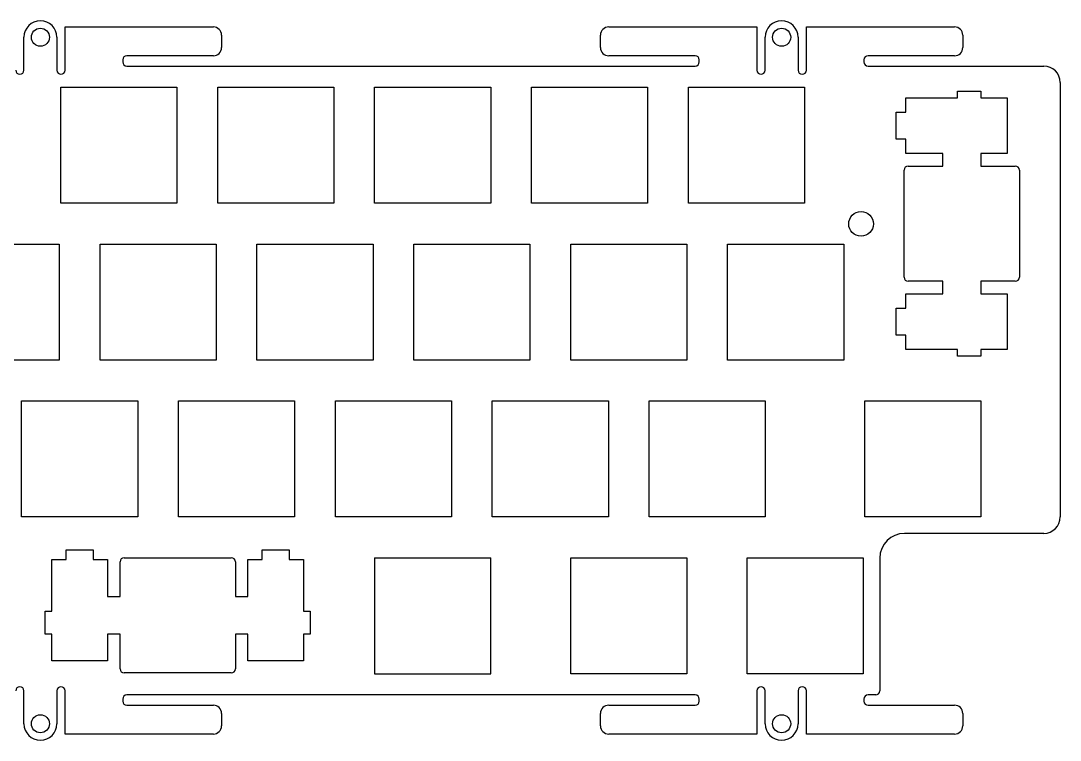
# Model space of a CAD drawing. Header units: millimetres. Extents: x -120 to 128, y 15 to 103.
# Drawn here: x 1.9 to 128.1, y 15.3 to 102.7 of the extents above; entities that cross this region are included whole.
import ezdxf

# ---------------------------------------------------------------- set-up
doc = ezdxf.new("R2010")
doc.units = ezdxf.units.MM
for name, color, linetype in [('Shape10720', 7, 'CONTINUOUS'), ('Shape12751', 7, 'CONTINUOUS'), ('Shape5791', 7, 'CONTINUOUS'), ('Shape5792', 7, 'CONTINUOUS'), ('Shape5794', 7, 'CONTINUOUS'), ('Shape5795', 7, 'CONTINUOUS'), ('Shape5797', 7, 'CONTINUOUS'), ('Shape5798', 7, 'CONTINUOUS'), ('Shape5799', 7, 'CONTINUOUS'), ('Shape5800', 7, 'CONTINUOUS'), ('Shape5801', 7, 'CONTINUOUS'), ('Shape5802', 7, 'CONTINUOUS'), ('Shape5803', 7, 'CONTINUOUS'), ('Shape5804', 7, 'CONTINUOUS'), ('Shape5805', 7, 'CONTINUOUS'), ('Shape5806', 7, 'CONTINUOUS'), ('Shape5807', 7, 'CONTINUOUS'), ('Shape5808', 7, 'CONTINUOUS'), ('Shape5809', 7, 'CONTINUOUS'), ('Shape5810', 7, 'CONTINUOUS'), ('Shape5811', 7, 'CONTINUOUS'), ('Shape5812', 7, 'CONTINUOUS'), ('Shape5813', 7, 'CONTINUOUS'), ('Shape5814', 7, 'CONTINUOUS'), ('Shape5815', 7, 'CONTINUOUS'), ('Shape5816', 7, 'CONTINUOUS'), ('Shape5817', 7, 'CONTINUOUS'), ('Shape5818', 7, 'CONTINUOUS'), ('Shape5819', 7, 'CONTINUOUS'), ('Shape5820', 7, 'CONTINUOUS'), ('Shape5821', 7, 'CONTINUOUS'), ('Shape5822', 7, 'CONTINUOUS'), ('Shape5823', 7, 'CONTINUOUS'), ('Shape5824', 7, 'CONTINUOUS'), ('Shape5825', 7, 'CONTINUOUS'), ('Shape5826', 7, 'CONTINUOUS'), ('Shape5827', 7, 'CONTINUOUS'), ('Shape5828', 7, 'CONTINUOUS'), ('Shape5829', 7, 'CONTINUOUS'), ('Shape5830', 7, 'CONTINUOUS'), ('Shape5831', 7, 'CONTINUOUS'), ('Shape5832', 7, 'CONTINUOUS'), ('Shape5833', 7, 'CONTINUOUS'), ('Shape5834', 7, 'CONTINUOUS'), ('Shape5835', 7, 'CONTINUOUS'), ('Shape5911', 7, 'CONTINUOUS'), ('Shape5912', 7, 'CONTINUOUS'), ('Shape5913', 7, 'CONTINUOUS'), ('Shape5914', 7, 'CONTINUOUS'), ('Shape5915', 7, 'CONTINUOUS'), ('Shape5916', 7, 'CONTINUOUS'), ('Shape5917', 7, 'CONTINUOUS'), ('Shape5918', 7, 'CONTINUOUS'), ('Shape5919', 7, 'CONTINUOUS'), ('Shape5920', 7, 'CONTINUOUS'), ('Shape5921', 7, 'CONTINUOUS'), ('Shape5922', 7, 'CONTINUOUS'), ('Shape5923', 7, 'CONTINUOUS'), ('Shape5924', 7, 'CONTINUOUS'), ('Shape5925', 7, 'CONTINUOUS'), ('Shape5926', 7, 'CONTINUOUS'), ('Shape5927', 7, 'CONTINUOUS'), ('Shape5928', 7, 'CONTINUOUS'), ('Shape5929', 7, 'CONTINUOUS'), ('Shape5930', 7, 'CONTINUOUS'), ('Shape5931', 7, 'CONTINUOUS'), ('Shape5932', 7, 'CONTINUOUS'), ('Shape5933', 7, 'CONTINUOUS'), ('Shape5934', 7, 'CONTINUOUS'), ('Shape5935', 7, 'CONTINUOUS'), ('Shape5936', 7, 'CONTINUOUS'), ('Shape5937', 7, 'CONTINUOUS'), ('Shape5938', 7, 'CONTINUOUS'), ('Shape5939', 7, 'CONTINUOUS'), ('Shape5940', 7, 'CONTINUOUS'), ('Shape5941', 7, 'CONTINUOUS'), ('Shape5942', 7, 'CONTINUOUS'), ('Shape5943', 7, 'CONTINUOUS'), ('Shape5944', 7, 'CONTINUOUS'), ('Shape5945', 7, 'CONTINUOUS'), ('Shape5946', 7, 'CONTINUOUS'), ('Shape5947', 7, 'CONTINUOUS'), ('Shape5948', 7, 'CONTINUOUS'), ('Shape5949', 7, 'CONTINUOUS'), ('Shape5950', 7, 'CONTINUOUS'), ('Shape5951', 7, 'CONTINUOUS'), ('Shape5952', 7, 'CONTINUOUS'), ('Shape5953', 7, 'CONTINUOUS'), ('Shape5954', 7, 'CONTINUOUS'), ('Shape5955', 7, 'CONTINUOUS'), ('Shape5956', 7, 'CONTINUOUS'), ('Shape5961', 7, 'CONTINUOUS'), ('Shape5962', 7, 'CONTINUOUS'), ('Shape5963', 7, 'CONTINUOUS'), ('Shape5967', 7, 'CONTINUOUS'), ('Shape5968', 7, 'CONTINUOUS'), ('Shape5969', 7, 'CONTINUOUS'), ('Shape5970', 7, 'CONTINUOUS'), ('Shape5971', 7, 'CONTINUOUS'), ('Shape5972', 7, 'CONTINUOUS'), ('Shape5973', 7, 'CONTINUOUS'), ('Shape5974', 7, 'CONTINUOUS'), ('Shape5991', 7, 'CONTINUOUS'), ('Shape5992', 7, 'CONTINUOUS'), ('Shape5993', 7, 'CONTINUOUS'), ('Shape5994', 7, 'CONTINUOUS'), ('Shape5995', 7, 'CONTINUOUS'), ('Shape5996', 7, 'CONTINUOUS'), ('Shape5997', 7, 'CONTINUOUS'), ('Shape5998', 7, 'CONTINUOUS'), ('Shape5999', 7, 'CONTINUOUS'), ('Shape6000', 7, 'CONTINUOUS'), ('Shape6001', 7, 'CONTINUOUS'), ('Shape6002', 7, 'CONTINUOUS'), ('Shape6003', 7, 'CONTINUOUS'), ('Shape6004', 7, 'CONTINUOUS'), ('Shape6005', 7, 'CONTINUOUS'), ('Shape6006', 7, 'CONTINUOUS'), ('Shape6007', 7, 'CONTINUOUS'), ('Shape6008', 7, 'CONTINUOUS'), ('Shape6009', 7, 'CONTINUOUS'), ('Shape6010', 7, 'CONTINUOUS'), ('Shape6011', 7, 'CONTINUOUS'), ('Shape6012', 7, 'CONTINUOUS'), ('Shape6013', 7, 'CONTINUOUS'), ('Shape6014', 7, 'CONTINUOUS'), ('Shape6015', 7, 'CONTINUOUS'), ('Shape6016', 7, 'CONTINUOUS'), ('Shape6017', 7, 'CONTINUOUS'), ('Shape6018', 7, 'CONTINUOUS'), ('Shape6019', 7, 'CONTINUOUS'), ('Shape6020', 7, 'CONTINUOUS'), ('Shape6021', 7, 'CONTINUOUS'), ('Shape6022', 7, 'CONTINUOUS'), ('Shape6023', 7, 'CONTINUOUS'), ('Shape6024', 7, 'CONTINUOUS'), ('Shape6025', 7, 'CONTINUOUS'), ('Shape6026', 7, 'CONTINUOUS'), ('Shape6027', 7, 'CONTINUOUS'), ('Shape6028', 7, 'CONTINUOUS'), ('Shape6029', 7, 'CONTINUOUS'), ('Shape6030', 7, 'CONTINUOUS'), ('Shape6032', 7, 'CONTINUOUS'), ('Shape6297', 7, 'CONTINUOUS'), ('Shape6298', 7, 'CONTINUOUS'), ('Shape6299', 7, 'CONTINUOUS'), ('Shape6300', 7, 'CONTINUOUS'), ('Shape6301', 7, 'CONTINUOUS'), ('Shape6302', 7, 'CONTINUOUS'), ('Shape6303', 7, 'CONTINUOUS'), ('Shape6304', 7, 'CONTINUOUS'), ('Shape6305', 7, 'CONTINUOUS'), ('Shape6306', 7, 'CONTINUOUS'), ('Shape6307', 7, 'CONTINUOUS'), ('Shape6308', 7, 'CONTINUOUS'), ('Shape6309', 7, 'CONTINUOUS'), ('Shape6310', 7, 'CONTINUOUS'), ('Shape6311', 7, 'CONTINUOUS'), ('Shape6312', 7, 'CONTINUOUS'), ('Shape6313', 7, 'CONTINUOUS'), ('Shape6314', 7, 'CONTINUOUS'), ('Shape6315', 7, 'CONTINUOUS'), ('Shape6316', 7, 'CONTINUOUS'), ('Shape6318', 7, 'CONTINUOUS'), ('Shape6319', 7, 'CONTINUOUS'), ('Shape6320', 7, 'CONTINUOUS'), ('Shape6353', 7, 'CONTINUOUS'), ('Shape6354', 7, 'CONTINUOUS'), ('Shape6355', 7, 'CONTINUOUS'), ('Shape6356', 7, 'CONTINUOUS'), ('Shape6357', 7, 'CONTINUOUS'), ('Shape6358', 7, 'CONTINUOUS'), ('Shape6359', 7, 'CONTINUOUS'), ('Shape6360', 7, 'CONTINUOUS'), ('Shape6361', 7, 'CONTINUOUS'), ('Shape6362', 7, 'CONTINUOUS'), ('Shape6363', 7, 'CONTINUOUS'), ('Shape6364', 7, 'CONTINUOUS'), ('Shape6365', 7, 'CONTINUOUS'), ('Shape6366', 7, 'CONTINUOUS'), ('Shape6367', 7, 'CONTINUOUS'), ('Shape6368', 7, 'CONTINUOUS'), ('Shape6369', 7, 'CONTINUOUS'), ('Shape6370', 7, 'CONTINUOUS'), ('Shape6371', 7, 'CONTINUOUS'), ('Shape6372', 7, 'CONTINUOUS'), ('Shape6389', 7, 'CONTINUOUS'), ('Shape6390', 7, 'CONTINUOUS'), ('Shape6391', 7, 'CONTINUOUS'), ('Shape6392', 7, 'CONTINUOUS'), ('Shape6393', 7, 'CONTINUOUS'), ('Shape6394', 7, 'CONTINUOUS'), ('Shape6395', 7, 'CONTINUOUS'), ('Shape6396', 7, 'CONTINUOUS'), ('Shape6397', 7, 'CONTINUOUS'), ('Shape6398', 7, 'CONTINUOUS'), ('Shape6399', 7, 'CONTINUOUS'), ('Shape6400', 7, 'CONTINUOUS'), ('Shape6401', 7, 'CONTINUOUS'), ('Shape6402', 7, 'CONTINUOUS'), ('Shape6403', 7, 'CONTINUOUS'), ('Shape6404', 7, 'CONTINUOUS'), ('Shape6405', 7, 'CONTINUOUS'), ('Shape6406', 7, 'CONTINUOUS'), ('Shape6407', 7, 'CONTINUOUS'), ('Shape6408', 7, 'CONTINUOUS'), ('Shape6409', 7, 'CONTINUOUS'), ('Shape6410', 7, 'CONTINUOUS'), ('Shape6411', 7, 'CONTINUOUS'), ('Shape6412', 7, 'CONTINUOUS'), ('Shape6457', 7, 'CONTINUOUS'), ('Shape6458', 7, 'CONTINUOUS'), ('Shape6459', 7, 'CONTINUOUS'), ('Shape6460', 7, 'CONTINUOUS'), ('Shape6461', 7, 'CONTINUOUS'), ('Shape6462', 7, 'CONTINUOUS'), ('Shape6463', 7, 'CONTINUOUS'), ('Shape6464', 7, 'CONTINUOUS'), ('Shape6465', 7, 'CONTINUOUS'), ('Shape6466', 7, 'CONTINUOUS'), ('Shape6467', 7, 'CONTINUOUS'), ('Shape6468', 7, 'CONTINUOUS'), ('Shape6469', 7, 'CONTINUOUS'), ('Shape6470', 7, 'CONTINUOUS'), ('Shape6471', 7, 'CONTINUOUS'), ('Shape6472', 7, 'CONTINUOUS'), ('Shape6473', 7, 'CONTINUOUS'), ('Shape6474', 7, 'CONTINUOUS'), ('Shape6475', 7, 'CONTINUOUS'), ('Shape6476', 7, 'CONTINUOUS'), ('Shape6477', 7, 'CONTINUOUS'), ('Shape6478', 7, 'CONTINUOUS'), ('Shape6479', 7, 'CONTINUOUS'), ('Shape6480', 7, 'CONTINUOUS'), ('Shape6481', 7, 'CONTINUOUS'), ('Shape6482', 7, 'CONTINUOUS'), ('Shape6483', 7, 'CONTINUOUS'), ('Shape6484', 7, 'CONTINUOUS'), ('Shape6485', 7, 'CONTINUOUS'), ('Shape6486', 7, 'CONTINUOUS'), ('Shape6487', 7, 'CONTINUOUS'), ('Shape6488', 7, 'CONTINUOUS'), ('Shape6489', 7, 'CONTINUOUS'), ('Shape6490', 7, 'CONTINUOUS'), ('Shape6491', 7, 'CONTINUOUS'), ('Shape6492', 7, 'CONTINUOUS'), ('Shape6493', 7, 'CONTINUOUS'), ('Shape6494', 7, 'CONTINUOUS'), ('Shape6495', 7, 'CONTINUOUS')]:
    doc.layers.add(name, color=color, linetype=linetype)

msp = doc.modelspace()

# ---------------------------------------------------------------- linework, layer by layer
at = {"layer": 'Shape10720'}
msp.add_line((115.69, 94.1843), (118.491, 94.1843), dxfattribs=at)
at = {"layer": 'Shape12751'}
msp.add_circle((103.966, 78.0585), 1.5, dxfattribs=at)
at = {"layer": 'Shape5791'}
msp.add_circle((94.3212, 100.733), 1.1, dxfattribs=at)
at = {"layer": 'Shape5792'}
msp.add_circle((4.3212, 100.733), 1.1, dxfattribs=at)
at = {"layer": 'Shape5794'}
msp.add_circle((94.3212, 17.3349), 1.1, dxfattribs=at)
at = {"layer": 'Shape5795'}
msp.add_circle((4.3212, 17.3349), 1.1, dxfattribs=at)
at = {"layer": 'Shape5797'}
msp.add_line((105.74, 20.834), (104.821, 20.834), dxfattribs=at)
at = {"layer": 'Shape5798'}
msp.add_arc((104.821, 20.334), 0.5, 90, 180, dxfattribs=at)
at = {"layer": 'Shape5799'}
msp.add_line((104.321, 20.334), (104.321, 20.0849), dxfattribs=at)
at = {"layer": 'Shape5800'}
msp.add_arc((104.821, 20.0849), 0.5, 180, -90, dxfattribs=at)
at = {"layer": 'Shape5801'}
msp.add_line((104.821, 19.5849), (115.321, 19.5849), dxfattribs=at)
at = {"layer": 'Shape5802'}
msp.add_arc((115.321, 18.5849), 1, 0, 90, dxfattribs=at)
at = {"layer": 'Shape5803'}
msp.add_line((116.321, 18.5849), (116.321, 17.0849), dxfattribs=at)
at = {"layer": 'Shape5804'}
msp.add_arc((115.321, 17.0849), 1, -90, 0, dxfattribs=at)
at = {"layer": 'Shape5805'}
msp.add_line((115.321, 16.0849), (97.3212, 16.0849), dxfattribs=at)
at = {"layer": 'Shape5806'}
msp.add_line((97.3212, 16.0849), (97.3212, 21.3349), dxfattribs=at)
at = {"layer": 'Shape5807'}
msp.add_arc((96.8212, 21.3349), 0.5, 0, 180, dxfattribs=at)
at = {"layer": 'Shape5808'}
msp.add_line((96.3212, 21.3349), (96.3212, 17.3349), dxfattribs=at)
at = {"layer": 'Shape5809'}
msp.add_arc((94.3212, 17.3349), 2, 180, 0, dxfattribs=at)
at = {"layer": 'Shape5810'}
msp.add_line((92.3212, 17.3349), (92.3212, 21.3349), dxfattribs=at)
at = {"layer": 'Shape5811'}
msp.add_arc((91.8212, 21.3349), 0.5, 0, 180, dxfattribs=at)
at = {"layer": 'Shape5812'}
msp.add_line((91.3212, 21.3349), (91.3212, 16.0849), dxfattribs=at)
at = {"layer": 'Shape5813'}
msp.add_line((91.3212, 16.0849), (73.3212, 16.0849), dxfattribs=at)
at = {"layer": 'Shape5814'}
msp.add_arc((73.3212, 17.0849), 1, 180, -90, dxfattribs=at)
at = {"layer": 'Shape5815'}
msp.add_line((72.3212, 17.0849), (72.3212, 18.5849), dxfattribs=at)
at = {"layer": 'Shape5816'}
msp.add_arc((73.3212, 18.5849), 1, 90, 180, dxfattribs=at)
at = {"layer": 'Shape5817'}
msp.add_line((73.3212, 19.5849), (83.8212, 19.5849), dxfattribs=at)
at = {"layer": 'Shape5818'}
msp.add_arc((83.8212, 20.0849), 0.5, -90, 0, dxfattribs=at)
at = {"layer": 'Shape5819'}
msp.add_line((84.3212, 20.0849), (84.3212, 20.334), dxfattribs=at)
at = {"layer": 'Shape5820'}
msp.add_arc((83.8212, 20.334), 0.5, 0, 90, dxfattribs=at)
at = {"layer": 'Shape5821'}
msp.add_line((83.8212, 20.834), (14.8212, 20.834), dxfattribs=at)
at = {"layer": 'Shape5822'}
msp.add_arc((14.8212, 20.334), 0.5, 90, 180, dxfattribs=at)
at = {"layer": 'Shape5823'}
msp.add_line((14.3212, 20.334), (14.3212, 20.0849), dxfattribs=at)
at = {"layer": 'Shape5824'}
msp.add_arc((14.8212, 20.0849), 0.5, 180, -90, dxfattribs=at)
at = {"layer": 'Shape5825'}
msp.add_line((14.8212, 19.5849), (25.3212, 19.5849), dxfattribs=at)
at = {"layer": 'Shape5826'}
msp.add_arc((25.3212, 18.5849), 1, 0, 90, dxfattribs=at)
at = {"layer": 'Shape5827'}
msp.add_line((26.3212, 18.5849), (26.3212, 17.0849), dxfattribs=at)
at = {"layer": 'Shape5828'}
msp.add_arc((25.3212, 17.0849), 1, -90, 0, dxfattribs=at)
at = {"layer": 'Shape5829'}
msp.add_line((25.3212, 16.0849), (7.3212, 16.0849), dxfattribs=at)
at = {"layer": 'Shape5830'}
msp.add_line((7.3212, 16.0849), (7.3212, 21.3349), dxfattribs=at)
at = {"layer": 'Shape5831'}
msp.add_arc((6.8212, 21.3349), 0.5, 0, 180, dxfattribs=at)
at = {"layer": 'Shape5832'}
msp.add_line((6.3212, 21.3349), (6.3212, 17.3349), dxfattribs=at)
at = {"layer": 'Shape5833'}
msp.add_arc((4.3212, 17.3349), 2, 180, 0, dxfattribs=at)
at = {"layer": 'Shape5834'}
msp.add_line((2.3212, 17.3349), (2.3212, 21.3349), dxfattribs=at)
at = {"layer": 'Shape5835'}
msp.add_arc((1.8212, 21.3349), 0.5, 0, 180, dxfattribs=at)
at = {"layer": 'Shape5911'}
msp.add_arc((1.8212, 96.7332), 0.5, 180, 0, dxfattribs=at)
at = {"layer": 'Shape5912'}
msp.add_line((2.3212, 96.7332), (2.3212, 100.733), dxfattribs=at)
at = {"layer": 'Shape5913'}
msp.add_arc((4.3212, 100.733), 2, 0, 180, dxfattribs=at)
at = {"layer": 'Shape5914'}
msp.add_line((6.3212, 100.733), (6.3212, 96.7332), dxfattribs=at)
at = {"layer": 'Shape5915'}
msp.add_arc((6.8212, 96.7332), 0.5, 180, 0, dxfattribs=at)
at = {"layer": 'Shape5916'}
msp.add_line((7.3212, 96.7332), (7.3212, 101.983), dxfattribs=at)
at = {"layer": 'Shape5917'}
msp.add_line((7.3212, 101.983), (25.3212, 101.983), dxfattribs=at)
at = {"layer": 'Shape5918'}
msp.add_arc((25.3212, 100.983), 1, 0, 90, dxfattribs=at)
at = {"layer": 'Shape5919'}
msp.add_line((26.3212, 100.983), (26.3212, 99.4831), dxfattribs=at)
at = {"layer": 'Shape5920'}
msp.add_arc((25.3212, 99.4831), 1, -90, 0, dxfattribs=at)
at = {"layer": 'Shape5921'}
msp.add_line((25.3212, 98.4831), (14.8212, 98.4831), dxfattribs=at)
at = {"layer": 'Shape5922'}
msp.add_arc((14.8212, 97.9831), 0.5, 90, 180, dxfattribs=at)
at = {"layer": 'Shape5923'}
msp.add_line((14.3212, 97.9831), (14.3212, 97.734), dxfattribs=at)
at = {"layer": 'Shape5924'}
msp.add_arc((14.8212, 97.734), 0.5, 180, -90, dxfattribs=at)
at = {"layer": 'Shape5925'}
msp.add_line((14.8212, 97.234), (83.8212, 97.234), dxfattribs=at)
at = {"layer": 'Shape5926'}
msp.add_arc((83.8212, 97.734), 0.5, -90, 0, dxfattribs=at)
at = {"layer": 'Shape5927'}
msp.add_line((84.3212, 97.734), (84.3212, 97.9831), dxfattribs=at)
at = {"layer": 'Shape5928'}
msp.add_arc((83.8212, 97.9831), 0.5, 0, 90, dxfattribs=at)
at = {"layer": 'Shape5929'}
msp.add_line((83.8212, 98.4831), (73.3212, 98.4831), dxfattribs=at)
at = {"layer": 'Shape5930'}
msp.add_arc((73.3212, 99.4831), 1, 180, -90, dxfattribs=at)
at = {"layer": 'Shape5931'}
msp.add_line((72.3212, 99.4831), (72.3212, 100.983), dxfattribs=at)
at = {"layer": 'Shape5932'}
msp.add_arc((73.3212, 100.983), 1, 90, 180, dxfattribs=at)
at = {"layer": 'Shape5933'}
msp.add_line((73.3212, 101.983), (91.3212, 101.983), dxfattribs=at)
at = {"layer": 'Shape5934'}
msp.add_line((91.3212, 101.983), (91.3212, 96.7332), dxfattribs=at)
at = {"layer": 'Shape5935'}
msp.add_arc((91.8212, 96.7332), 0.5, 180, 0, dxfattribs=at)
at = {"layer": 'Shape5936'}
msp.add_line((92.3212, 96.7332), (92.3212, 100.733), dxfattribs=at)
at = {"layer": 'Shape5937'}
msp.add_arc((94.3212, 100.733), 2, 0, 180, dxfattribs=at)
at = {"layer": 'Shape5938'}
msp.add_line((96.3212, 100.733), (96.3212, 96.7332), dxfattribs=at)
at = {"layer": 'Shape5939'}
msp.add_arc((96.8212, 96.7332), 0.5, 180, 0, dxfattribs=at)
at = {"layer": 'Shape5940'}
msp.add_line((97.3212, 96.7332), (97.3212, 101.983), dxfattribs=at)
at = {"layer": 'Shape5941'}
msp.add_line((97.3212, 101.983), (115.321, 101.983), dxfattribs=at)
at = {"layer": 'Shape5942'}
msp.add_arc((115.321, 100.983), 1, 0, 90, dxfattribs=at)
at = {"layer": 'Shape5943'}
msp.add_line((116.321, 100.983), (116.321, 99.4831), dxfattribs=at)
at = {"layer": 'Shape5944'}
msp.add_arc((115.321, 99.4831), 1, -90, 0, dxfattribs=at)
at = {"layer": 'Shape5945'}
msp.add_line((115.321, 98.4831), (104.821, 98.4831), dxfattribs=at)
at = {"layer": 'Shape5946'}
msp.add_arc((104.821, 97.9831), 0.5, 90, 180, dxfattribs=at)
at = {"layer": 'Shape5947'}
msp.add_line((104.321, 97.9831), (104.321, 97.734), dxfattribs=at)
at = {"layer": 'Shape5948'}
msp.add_arc((104.821, 97.734), 0.5, 180, -90, dxfattribs=at)
at = {"layer": 'Shape5949'}
msp.add_line((104.821, 97.234), (126.146, 97.234), dxfattribs=at)
at = {"layer": 'Shape5950'}
msp.add_arc((126.146, 95.234), 2, 0, 90, dxfattribs=at)
at = {"layer": 'Shape5951'}
msp.add_line((128.146, 95.234), (128.146, 42.459), dxfattribs=at)
at = {"layer": 'Shape5952'}
msp.add_arc((126.146, 42.459), 2, -90, 0, dxfattribs=at)
at = {"layer": 'Shape5953'}
msp.add_line((126.146, 40.459), (109.24, 40.459), dxfattribs=at)
at = {"layer": 'Shape5954'}
msp.add_arc((109.24, 37.459), 3, 90, 180, dxfattribs=at)
at = {"layer": 'Shape5955'}
msp.add_line((106.24, 37.459), (106.24, 21.334), dxfattribs=at)
at = {"layer": 'Shape5956'}
msp.add_arc((105.74, 21.334), 0.5, -90, 0, dxfattribs=at)
at = {"layer": 'Shape5961'}
msp.add_line((44.8962, 37.509), (44.8962, 23.409), dxfattribs=at)
at = {"layer": 'Shape5962'}
msp.add_line((44.8962, 23.409), (58.9962, 23.409), dxfattribs=at)
at = {"layer": 'Shape5963'}
msp.add_line((58.9962, 23.409), (58.9962, 37.509), dxfattribs=at)
at = {"layer": 'Shape5967'}
msp.add_line((90.1402, 37.509), (104.24, 37.509), dxfattribs=at)
at = {"layer": 'Shape5968'}
msp.add_line((104.24, 37.509), (104.24, 23.409), dxfattribs=at)
at = {"layer": 'Shape5969'}
msp.add_line((104.24, 23.409), (90.1402, 23.409), dxfattribs=at)
at = {"layer": 'Shape5970'}
msp.add_line((90.1402, 23.409), (90.1402, 37.509), dxfattribs=at)
at = {"layer": 'Shape5971'}
msp.add_line((68.7092, 23.409), (68.7092, 37.509), dxfattribs=at)
at = {"layer": 'Shape5972'}
msp.add_line((68.7092, 37.509), (82.8082, 37.509), dxfattribs=at)
at = {"layer": 'Shape5973'}
msp.add_line((82.8082, 37.509), (82.8082, 23.409), dxfattribs=at)
at = {"layer": 'Shape5974'}
msp.add_line((82.8082, 23.409), (68.7092, 23.409), dxfattribs=at)
at = {"layer": 'Shape5991'}
msp.add_line((13.9905, 24.0096), (13.9905, 28.2087), dxfattribs=at)
at = {"layer": 'Shape5992'}
msp.add_arc((14.4905, 24.0096), 0.5, 180, -90, dxfattribs=at)
at = {"layer": 'Shape5993'}
msp.add_line((13.9905, 28.2087), (12.4651, 28.2087), dxfattribs=at)
at = {"layer": 'Shape5994'}
msp.add_line((12.4651, 28.2087), (12.4651, 24.9799), dxfattribs=at)
at = {"layer": 'Shape5995'}
msp.add_line((12.4651, 24.9799), (5.7154, 24.9799), dxfattribs=at)
at = {"layer": 'Shape5996'}
msp.add_line((5.7154, 24.9799), (5.7154, 28.2087), dxfattribs=at)
at = {"layer": 'Shape5997'}
msp.add_line((5.7154, 28.2087), (4.8899, 28.2087), dxfattribs=at)
at = {"layer": 'Shape5998'}
msp.add_line((4.8899, 28.2087), (4.8899, 31.0088), dxfattribs=at)
at = {"layer": 'Shape5999'}
msp.add_line((4.8899, 31.0088), (5.7154, 31.0088), dxfattribs=at)
at = {"layer": 'Shape6000'}
msp.add_line((5.7154, 31.0088), (5.7154, 37.2789), dxfattribs=at)
at = {"layer": 'Shape6001'}
msp.add_line((5.7154, 37.2789), (7.4405, 37.2789), dxfattribs=at)
at = {"layer": 'Shape6002'}
msp.add_line((7.4405, 37.2789), (7.4405, 38.4792), dxfattribs=at)
at = {"layer": 'Shape6003'}
msp.add_line((7.4405, 38.4792), (10.7396, 38.4792), dxfattribs=at)
at = {"layer": 'Shape6004'}
msp.add_line((10.7396, 38.4792), (10.7396, 37.2789), dxfattribs=at)
at = {"layer": 'Shape6005'}
msp.add_line((10.7396, 37.2789), (12.4651, 37.2789), dxfattribs=at)
at = {"layer": 'Shape6006'}
msp.add_line((12.4651, 37.2789), (12.4651, 32.8099), dxfattribs=at)
at = {"layer": 'Shape6007'}
msp.add_line((12.4651, 32.8099), (13.9905, 32.8099), dxfattribs=at)
at = {"layer": 'Shape6008'}
msp.add_line((13.9905, 32.8099), (13.9905, 37.009), dxfattribs=at)
at = {"layer": 'Shape6009'}
msp.add_line((14.4905, 37.509), (27.4898, 37.509), dxfattribs=at)
at = {"layer": 'Shape6010'}
msp.add_arc((14.4905, 37.009), 0.5, 90, 180, dxfattribs=at)
at = {"layer": 'Shape6011'}
msp.add_line((27.9898, 37.009), (27.9898, 32.8099), dxfattribs=at)
at = {"layer": 'Shape6012'}
msp.add_arc((27.4898, 37.009), 0.5, 0, 90, dxfattribs=at)
at = {"layer": 'Shape6013'}
msp.add_line((27.9898, 32.8099), (29.5155, 32.8099), dxfattribs=at)
at = {"layer": 'Shape6014'}
msp.add_line((29.5155, 32.8099), (29.5155, 37.2789), dxfattribs=at)
at = {"layer": 'Shape6015'}
msp.add_line((29.5155, 37.2789), (31.2392, 37.2789), dxfattribs=at)
at = {"layer": 'Shape6016'}
msp.add_line((31.2392, 37.2789), (31.2392, 38.4792), dxfattribs=at)
at = {"layer": 'Shape6017'}
msp.add_line((31.2392, 38.4792), (34.5398, 38.4792), dxfattribs=at)
at = {"layer": 'Shape6018'}
msp.add_line((34.5398, 38.4792), (34.5398, 37.2789), dxfattribs=at)
at = {"layer": 'Shape6019'}
msp.add_line((34.5398, 37.2789), (36.2649, 37.2789), dxfattribs=at)
at = {"layer": 'Shape6020'}
msp.add_line((36.2649, 37.2789), (36.2649, 31.0088), dxfattribs=at)
at = {"layer": 'Shape6021'}
msp.add_line((36.2649, 31.0088), (37.0904, 31.0088), dxfattribs=at)
at = {"layer": 'Shape6022'}
msp.add_line((37.0904, 31.0088), (37.0904, 28.2087), dxfattribs=at)
at = {"layer": 'Shape6023'}
msp.add_line((37.0904, 28.2087), (36.2649, 28.2087), dxfattribs=at)
at = {"layer": 'Shape6024'}
msp.add_line((36.2649, 28.2087), (36.2649, 24.9799), dxfattribs=at)
at = {"layer": 'Shape6025'}
msp.add_line((36.2649, 24.9799), (29.5155, 24.9799), dxfattribs=at)
at = {"layer": 'Shape6026'}
msp.add_line((29.5155, 24.9799), (29.5155, 28.2087), dxfattribs=at)
at = {"layer": 'Shape6027'}
msp.add_line((29.5155, 28.2087), (27.9898, 28.2087), dxfattribs=at)
at = {"layer": 'Shape6028'}
msp.add_line((27.9898, 28.2087), (27.9898, 24.0096), dxfattribs=at)
at = {"layer": 'Shape6029'}
msp.add_arc((27.4898, 24.0096), 0.5, -90, 0, dxfattribs=at)
at = {"layer": 'Shape6030'}
msp.add_line((27.4898, 23.5096), (14.4905, 23.5096), dxfattribs=at)
at = {"layer": 'Shape6032'}
msp.add_line((44.8962, 37.509), (58.9962, 37.509), dxfattribs=at)
at = {"layer": 'Shape6297'}
msp.add_line((101.858, 75.609), (101.858, 61.509), dxfattribs=at)
at = {"layer": 'Shape6298'}
msp.add_line((101.858, 61.509), (87.7582, 61.509), dxfattribs=at)
at = {"layer": 'Shape6299'}
msp.add_line((87.7582, 61.509), (87.7582, 75.609), dxfattribs=at)
at = {"layer": 'Shape6300'}
msp.add_line((87.7582, 75.609), (101.858, 75.609), dxfattribs=at)
at = {"layer": 'Shape6301'}
msp.add_line((68.7092, 75.609), (82.8082, 75.609), dxfattribs=at)
at = {"layer": 'Shape6302'}
msp.add_line((82.8082, 75.609), (82.8082, 61.509), dxfattribs=at)
at = {"layer": 'Shape6303'}
msp.add_line((82.8082, 61.509), (68.7092, 61.509), dxfattribs=at)
at = {"layer": 'Shape6304'}
msp.add_line((68.7092, 61.509), (68.7092, 75.609), dxfattribs=at)
at = {"layer": 'Shape6305'}
msp.add_line((49.6582, 61.509), (49.6582, 75.609), dxfattribs=at)
at = {"layer": 'Shape6306'}
msp.add_line((49.6582, 75.609), (63.7582, 75.609), dxfattribs=at)
at = {"layer": 'Shape6307'}
msp.add_line((63.7582, 75.609), (63.7582, 61.509), dxfattribs=at)
at = {"layer": 'Shape6308'}
msp.add_line((63.7582, 61.509), (49.6582, 61.509), dxfattribs=at)
at = {"layer": 'Shape6309'}
msp.add_line((30.6092, 75.609), (44.7092, 75.609), dxfattribs=at)
at = {"layer": 'Shape6310'}
msp.add_line((44.7092, 75.609), (44.7092, 61.509), dxfattribs=at)
at = {"layer": 'Shape6311'}
msp.add_line((44.7092, 61.509), (30.6092, 61.509), dxfattribs=at)
at = {"layer": 'Shape6312'}
msp.add_line((30.6092, 61.509), (30.6092, 75.609), dxfattribs=at)
at = {"layer": 'Shape6313'}
msp.add_line((11.5582, 61.509), (11.5582, 75.609), dxfattribs=at)
at = {"layer": 'Shape6314'}
msp.add_line((11.5582, 75.609), (25.6582, 75.609), dxfattribs=at)
at = {"layer": 'Shape6315'}
msp.add_line((25.6582, 75.609), (25.6582, 61.509), dxfattribs=at)
at = {"layer": 'Shape6316'}
msp.add_line((25.6582, 61.509), (11.5582, 61.509), dxfattribs=at)
at = {"layer": 'Shape6318'}
msp.add_line((-7.4918, 75.609), (6.6092, 75.609), dxfattribs=at)
at = {"layer": 'Shape6319'}
msp.add_line((6.6092, 75.609), (6.6092, 61.509), dxfattribs=at)
at = {"layer": 'Shape6320'}
msp.add_line((6.6092, 61.509), (-7.4918, 61.509), dxfattribs=at)
at = {"layer": 'Shape6353'}
msp.add_line((6.7962, 94.659), (20.8962, 94.659), dxfattribs=at)
at = {"layer": 'Shape6354'}
msp.add_line((20.8962, 94.659), (20.8962, 80.559), dxfattribs=at)
at = {"layer": 'Shape6355'}
msp.add_line((20.8962, 80.559), (6.7962, 80.559), dxfattribs=at)
at = {"layer": 'Shape6356'}
msp.add_line((6.7962, 80.559), (6.7962, 94.659), dxfattribs=at)
at = {"layer": 'Shape6357'}
msp.add_line((25.8462, 94.659), (39.9462, 94.659), dxfattribs=at)
at = {"layer": 'Shape6358'}
msp.add_line((39.9462, 94.659), (39.9462, 80.559), dxfattribs=at)
at = {"layer": 'Shape6359'}
msp.add_line((39.9462, 80.559), (25.8462, 80.559), dxfattribs=at)
at = {"layer": 'Shape6360'}
msp.add_line((25.8462, 80.559), (25.8462, 94.659), dxfattribs=at)
at = {"layer": 'Shape6361'}
msp.add_line((44.8962, 94.659), (58.9962, 94.659), dxfattribs=at)
at = {"layer": 'Shape6362'}
msp.add_line((58.9962, 94.659), (58.9962, 80.559), dxfattribs=at)
at = {"layer": 'Shape6363'}
msp.add_line((58.9962, 80.559), (44.8962, 80.559), dxfattribs=at)
at = {"layer": 'Shape6364'}
msp.add_line((44.8962, 80.559), (44.8962, 94.659), dxfattribs=at)
at = {"layer": 'Shape6365'}
msp.add_line((63.9462, 94.659), (78.0462, 94.659), dxfattribs=at)
at = {"layer": 'Shape6366'}
msp.add_line((78.0462, 94.659), (78.0462, 80.559), dxfattribs=at)
at = {"layer": 'Shape6367'}
msp.add_line((78.0462, 80.559), (63.9462, 80.559), dxfattribs=at)
at = {"layer": 'Shape6368'}
msp.add_line((63.9462, 80.559), (63.9462, 94.659), dxfattribs=at)
at = {"layer": 'Shape6369'}
msp.add_line((82.9962, 94.659), (97.0962, 94.659), dxfattribs=at)
at = {"layer": 'Shape6370'}
msp.add_line((97.0962, 94.659), (97.0962, 80.559), dxfattribs=at)
at = {"layer": 'Shape6371'}
msp.add_line((97.0962, 80.559), (82.9962, 80.559), dxfattribs=at)
at = {"layer": 'Shape6372'}
msp.add_line((82.9962, 80.559), (82.9962, 94.659), dxfattribs=at)
at = {"layer": 'Shape6389'}
msp.add_line((2.0332, 56.559), (16.1332, 56.559), dxfattribs=at)
at = {"layer": 'Shape6390'}
msp.add_line((16.1332, 56.559), (16.1332, 42.459), dxfattribs=at)
at = {"layer": 'Shape6391'}
msp.add_line((16.1332, 42.459), (2.0332, 42.459), dxfattribs=at)
at = {"layer": 'Shape6392'}
msp.add_line((2.0332, 42.459), (2.0332, 56.559), dxfattribs=at)
at = {"layer": 'Shape6393'}
msp.add_line((21.0832, 56.559), (35.1832, 56.559), dxfattribs=at)
at = {"layer": 'Shape6394'}
msp.add_line((35.1832, 56.559), (35.1832, 42.459), dxfattribs=at)
at = {"layer": 'Shape6395'}
msp.add_line((35.1832, 42.459), (21.0832, 42.459), dxfattribs=at)
at = {"layer": 'Shape6396'}
msp.add_line((21.0832, 42.459), (21.0832, 56.559), dxfattribs=at)
at = {"layer": 'Shape6397'}
msp.add_line((40.1332, 56.559), (54.2332, 56.559), dxfattribs=at)
at = {"layer": 'Shape6398'}
msp.add_line((54.2332, 56.559), (54.2332, 42.459), dxfattribs=at)
at = {"layer": 'Shape6399'}
msp.add_line((54.2332, 42.459), (40.1332, 42.459), dxfattribs=at)
at = {"layer": 'Shape6400'}
msp.add_line((40.1332, 42.459), (40.1332, 56.559), dxfattribs=at)
at = {"layer": 'Shape6401'}
msp.add_line((59.1832, 56.559), (73.2832, 56.559), dxfattribs=at)
at = {"layer": 'Shape6402'}
msp.add_line((73.2832, 56.559), (73.2832, 42.459), dxfattribs=at)
at = {"layer": 'Shape6403'}
msp.add_line((73.2832, 42.459), (59.1832, 42.459), dxfattribs=at)
at = {"layer": 'Shape6404'}
msp.add_line((59.1832, 42.459), (59.1832, 56.559), dxfattribs=at)
at = {"layer": 'Shape6405'}
msp.add_line((78.2332, 56.559), (92.3332, 56.559), dxfattribs=at)
at = {"layer": 'Shape6406'}
msp.add_line((92.3332, 56.559), (92.3332, 42.459), dxfattribs=at)
at = {"layer": 'Shape6407'}
msp.add_line((92.3332, 42.459), (78.2332, 42.459), dxfattribs=at)
at = {"layer": 'Shape6408'}
msp.add_line((78.2332, 42.459), (78.2332, 56.559), dxfattribs=at)
at = {"layer": 'Shape6409'}
msp.add_line((104.427, 56.559), (118.527, 56.559), dxfattribs=at)
at = {"layer": 'Shape6410'}
msp.add_line((118.527, 56.559), (118.527, 42.459), dxfattribs=at)
at = {"layer": 'Shape6411'}
msp.add_line((118.527, 42.459), (104.427, 42.459), dxfattribs=at)
at = {"layer": 'Shape6412'}
msp.add_line((104.427, 42.459), (104.427, 56.559), dxfattribs=at)
at = {"layer": 'Shape6457'}
msp.add_line((122.69, 71.0844), (118.491, 71.0844), dxfattribs=at)
at = {"layer": 'Shape6458'}
msp.add_arc((122.69, 71.5844), 0.5, -90, 0, dxfattribs=at)
at = {"layer": 'Shape6459'}
msp.add_line((118.491, 71.0844), (118.491, 69.559), dxfattribs=at)
at = {"layer": 'Shape6460'}
msp.add_line((118.491, 69.559), (121.719, 69.559), dxfattribs=at)
at = {"layer": 'Shape6461'}
msp.add_line((121.719, 69.559), (121.719, 62.8093), dxfattribs=at)
at = {"layer": 'Shape6462'}
msp.add_line((121.719, 62.8093), (118.491, 62.8093), dxfattribs=at)
at = {"layer": 'Shape6463'}
msp.add_line((118.491, 62.8093), (118.491, 61.9838), dxfattribs=at)
at = {"layer": 'Shape6464'}
msp.add_line((118.491, 61.9838), (115.69, 61.9838), dxfattribs=at)
at = {"layer": 'Shape6465'}
msp.add_line((115.69, 61.9838), (115.69, 62.8093), dxfattribs=at)
at = {"layer": 'Shape6466'}
msp.add_line((115.69, 62.8093), (109.42, 62.8093), dxfattribs=at)
at = {"layer": 'Shape6467'}
msp.add_line((109.42, 62.8093), (109.42, 64.5344), dxfattribs=at)
at = {"layer": 'Shape6468'}
msp.add_line((109.42, 64.5344), (108.22, 64.5344), dxfattribs=at)
at = {"layer": 'Shape6469'}
msp.add_line((108.22, 64.5344), (108.22, 67.8335), dxfattribs=at)
at = {"layer": 'Shape6470'}
msp.add_line((108.22, 67.8335), (109.42, 67.8335), dxfattribs=at)
at = {"layer": 'Shape6471'}
msp.add_line((109.42, 67.8335), (109.42, 69.559), dxfattribs=at)
at = {"layer": 'Shape6472'}
msp.add_line((109.42, 69.559), (113.889, 69.559), dxfattribs=at)
at = {"layer": 'Shape6473'}
msp.add_line((113.889, 69.559), (113.889, 71.0844), dxfattribs=at)
at = {"layer": 'Shape6474'}
msp.add_line((113.889, 71.0844), (109.69, 71.0844), dxfattribs=at)
at = {"layer": 'Shape6475'}
msp.add_line((109.19, 71.5844), (109.19, 84.5837), dxfattribs=at)
at = {"layer": 'Shape6476'}
msp.add_arc((109.69, 71.5844), 0.5, 180, -90, dxfattribs=at)
at = {"layer": 'Shape6477'}
msp.add_line((109.69, 85.0837), (113.889, 85.0837), dxfattribs=at)
at = {"layer": 'Shape6478'}
msp.add_arc((109.69, 84.5837), 0.5, 90, 180, dxfattribs=at)
at = {"layer": 'Shape6479'}
msp.add_line((113.889, 85.0837), (113.889, 86.6094), dxfattribs=at)
at = {"layer": 'Shape6480'}
msp.add_line((113.889, 86.6094), (109.42, 86.6094), dxfattribs=at)
at = {"layer": 'Shape6481'}
msp.add_line((109.42, 86.6094), (109.42, 88.3331), dxfattribs=at)
at = {"layer": 'Shape6482'}
msp.add_line((109.42, 88.3331), (108.22, 88.3331), dxfattribs=at)
at = {"layer": 'Shape6483'}
msp.add_line((108.22, 88.3331), (108.22, 91.6337), dxfattribs=at)
at = {"layer": 'Shape6484'}
msp.add_line((108.22, 91.6337), (109.42, 91.6337), dxfattribs=at)
at = {"layer": 'Shape6485'}
msp.add_line((109.42, 91.6337), (109.42, 93.3588), dxfattribs=at)
at = {"layer": 'Shape6486'}
msp.add_line((109.42, 93.3588), (115.69, 93.3588), dxfattribs=at)
at = {"layer": 'Shape6487'}
msp.add_line((115.69, 93.3588), (115.69, 94.1843), dxfattribs=at)
at = {"layer": 'Shape6488'}
msp.add_line((118.491, 94.1843), (118.491, 93.3588), dxfattribs=at)
at = {"layer": 'Shape6489'}
msp.add_line((118.491, 93.3588), (121.719, 93.3588), dxfattribs=at)
at = {"layer": 'Shape6490'}
msp.add_line((121.719, 93.3588), (121.719, 86.6094), dxfattribs=at)
at = {"layer": 'Shape6491'}
msp.add_line((121.719, 86.6094), (118.491, 86.6094), dxfattribs=at)
at = {"layer": 'Shape6492'}
msp.add_line((118.491, 86.6094), (118.491, 85.0837), dxfattribs=at)
at = {"layer": 'Shape6493'}
msp.add_line((118.491, 85.0837), (122.69, 85.0837), dxfattribs=at)
at = {"layer": 'Shape6494'}
msp.add_arc((122.69, 84.5837), 0.5, 0, 90, dxfattribs=at)
at = {"layer": 'Shape6495'}
msp.add_line((123.19, 84.5837), (123.19, 71.5844), dxfattribs=at)

doc.saveas('drawing.dxf')
